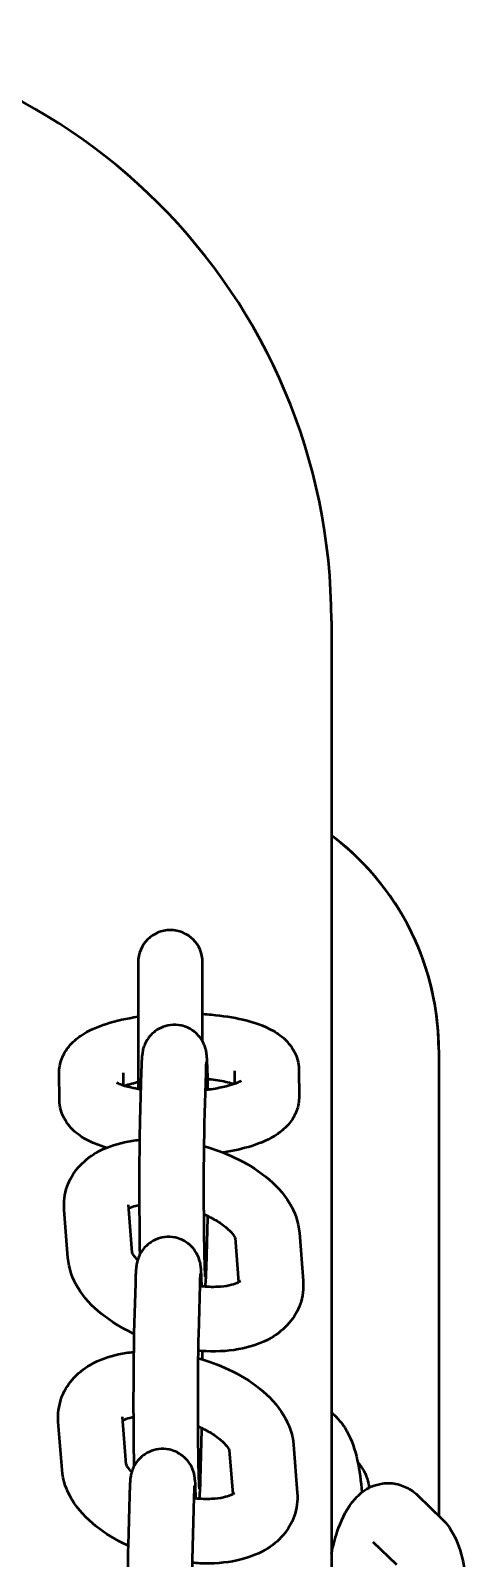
# Model space of a CAD drawing. Header units: millimetres. Extents: x 170 to 5770, y -1450 to 5650.
# Drawn here: x 2509.5 to 2550.3, y 2117.6 to 2260 of the extents above; entities that cross this region are included whole.
import ezdxf

# ---------------------------------------------------------------- set-up
doc = ezdxf.new("R2010")
doc.units = ezdxf.units.MM
doc.header["$LTSCALE"] = 10
doc.layers.add('Viditelná (ISO)', color=7, linetype='Continuous', lineweight=50)

# ---------------------------------------------------------------- blocks, each defined once
blk = doc.blocks.new('VVZ-VH101-2')
at = {"layer": 'Viditelná (ISO)'}
for p, q in [((2367.5, -3445), (2367.5, -3538.07)), ((2349.5, -3476.83), (2349.5, -3488.65)), ((2355.5, -3484.2), (2355.5, -3476.83)), ((2377.5, -3485), (2377.5, -3528.4)), ((2377.5, -3485), (2377.5, -3528.4)), ((2358.47, -3486.93), (2358.48, -3488.16)), ((2364.47, -3486.88), (2364.49, -3489.32)), ((2342.16, -3489.62), (2342.14, -3487.18)), ((2348.15, -3488.33), (2348.14, -3487.13)), ((2349.79, -3487), (2349.66, -3491.61)), ((2355.79, -3487.17), (2355.66, -3491.78)), ((2348.94, -3503.87), (2348.59, -3499.43)), ((2342.96, -3504.36), (2342.61, -3499.9)), ((2355.86, -3505.26), (2355.99, -3500.65)), ((2358.54, -3502.5), (2358.86, -3506.64)), ((2364.52, -3502.04), (2364.86, -3506.51)), ((2349.24, -3506.76), (2349.11, -3511.37)), ((2355.24, -3506.93), (2355.11, -3511.54)), ((2342.41, -3524.12), (2342.06, -3519.65)), ((2348.39, -3523.63), (2348.04, -3519.19)), ((2367.5, -3518.78), (2367.97, -3519.23)), ((2355.31, -3525.02), (2355.44, -3520.41)), ((2357.99, -3522.26), (2358.31, -3526.4)), ((2363.97, -3521.8), (2364.32, -3526.27)), ((2348.69, -3526.52), (2348.56, -3531.13)), ((2354.69, -3526.68), (2354.56, -3531.29)), ((2375.53, -3526.5), (2377.83, -3528.72)), ((2371.37, -3530.83), (2373.57, -3532.95))]:
    blk.add_line(p, q, dxfattribs=at)
for centre, radius, end in [((2312.5, -3445), 55, 90), ((2352.5, -3476.83), 3, 180)]:
    blk.add_arc(centre, radius, 0, end, dxfattribs=at)
for points, knots in [([(2377.5, -3485), (2377.5, -3480.38), (2376.2, -3475.77), (2372.1, -3469.18), (2369.97, -3466.86), (2367.49, -3465)], [-3.132207, -3.132207, -3.132207, -3.132207, -2.020273, -2.020273, -1.279445, -1.279445, -1.279445, -1.279445]), ([(2377.5, -3485), (2377.5, -3483.38), (2377.34, -3481.74), (2376.51, -3477.56), (2375.6, -3475.09), (2372.62, -3469.76), (2370.29, -3467.09), (2367.5, -3465)], [-3.127979, -3.127979, -3.127979, -3.127979, -2.736982, -2.736982, -2.111386, -2.111386, -1.279139, -1.279139, -1.279139, -1.279139]), ([(2342.14, -3487.18), (2342.14, -3486.71), (2342.23, -3486.24), (2342.55, -3485.38), (2342.78, -3485), (2343.39, -3484.25), (2343.78, -3483.93), (2344.91, -3483.15), (2345.7, -3482.83), (2347.46, -3482.26), (2348.45, -3482.05), (2349.5, -3481.89)], [3.141593, 3.141593, 3.141593, 3.141593, 3.254344, 3.254344, 3.381887, 3.381887, 3.564331, 3.564331, 3.918845, 3.918845, 4.289998, 4.289998, 4.289998, 4.289998]), ([(2356.01, -3488.71), (2356, -3488.01), (2355.98, -3487.39), (2355.95, -3486.35), (2355.93, -3485.97), (2355.9, -3485.54), (2355.89, -3485.46), (2355.87, -3485.28), (2355.86, -3485.2), (2355.8, -3484.93), (2355.77, -3484.82), (2355.64, -3484.48), (2355.58, -3484.28), (2355.26, -3483.82), (2355.15, -3483.68), (2354.87, -3483.41), (2354.73, -3483.29), (2354.29, -3482.99), (2353.93, -3482.81), (2353.18, -3482.66), (2352.83, -3482.64), (2352.18, -3482.72), (2351.89, -3482.81), (2351.35, -3483.06), (2351.12, -3483.21), (2350.71, -3483.56), (2350.56, -3483.75), (2350.27, -3484.14), (2350.19, -3484.31), (2350.05, -3484.63), (2350.01, -3484.75), (2349.95, -3484.95), (2349.94, -3485.03), (2349.91, -3485.18), (2349.9, -3485.24), (2349.87, -3485.42), (2349.86, -3485.51), (2349.85, -3485.69), (2349.84, -3485.78), (2349.83, -3485.98), (2349.82, -3486.08), (2349.81, -3486.31), (2349.81, -3486.44), (2349.8, -3486.71), (2349.79, -3486.85), (2349.79, -3487)], [4.781111, 4.781111, 4.781111, 4.781111, 5.105695, 5.105695, 5.451586, 5.451586, 5.530126, 5.530126, 5.596188, 5.596188, 5.629697, 5.629697, 5.654732, 5.654732, 5.663711, 5.663711, 5.669902, 5.669902, 5.679167, 5.679167, 5.68584, 5.68584, 5.692331, 5.692331, 5.700006, 5.700006, 5.710754, 5.710754, 5.727944, 5.727944, 5.752117, 5.752117, 5.779056, 5.779056, 5.817674, 5.817674, 5.90329, 5.90329, 5.996614, 5.996614, 6.091878, 6.091878, 6.187931, 6.187931, 6.283185, 6.283185, 6.283185, 6.283185]), ([(2355.5, -3481.64), (2355.77, -3481.66), (2356.04, -3481.68), (2357.35, -3481.8), (2358.35, -3481.95), (2360.29, -3482.41), (2361.22, -3482.72), (2362.53, -3483.47), (2362.96, -3483.77), (2363.57, -3484.43), (2363.77, -3484.68), (2364.2, -3485.42), (2364.4, -3485.97), (2364.47, -3486.67), (2364.47, -3486.78), (2364.47, -3486.88)], [4.96311, 4.96311, 4.96311, 4.96311, 5.054839, 5.054839, 5.415177, 5.415177, 5.818103, 5.818103, 6.015032, 6.015032, 6.113906, 6.113906, 6.258065, 6.258065, 6.283185, 6.283185, 6.283185, 6.283185]), ([(2355.83, -3486.11), (2355.83, -3486.11), (2355.83, -3486.12), (2355.83, -3486.17), (2355.82, -3486.27), (2355.81, -3486.59), (2355.8, -3486.85), (2355.79, -3487.17)], [5.8778221, 5.8778221, 5.8778221, 5.8778221, 5.9180442, 5.9180442, 6.0670241, 6.0670241, 6.2831853, 6.2831853, 6.2831853, 6.2831853]), ([(2349.74, -3488.69), (2349.4, -3488.63), (2349.09, -3488.57), (2348.41, -3488.41), (2348.08, -3488.31), (2347.67, -3488.15), (2347.55, -3488.09), (2347.52, -3488.07), (2347.51, -3488.06), (2347.51, -3488.06)], [2.0916827, 2.0916827, 2.0916827, 2.0916827, 2.2624361, 2.2624361, 2.5074699, 2.5074699, 2.7021986, 2.7021986, 2.7362379, 2.7362379, 2.7362379, 2.7362379]), ([(2348.18, -3488.34), (2348.39, -3488.26), (2348.64, -3488.19), (2349.1, -3488.07), (2349.3, -3488.02), (2349.5, -3487.98)], [3.8645197, 3.8645197, 3.8645197, 3.8645197, 4.035172, 4.035172, 4.1431928, 4.1431928, 4.1431928, 4.1431928]), ([(2359.09, -3487.88), (2359.09, -3487.88), (2359.06, -3487.9), (2358.91, -3487.98), (2358.77, -3488.05), (2358.36, -3488.2), (2358.06, -3488.3), (2357.3, -3488.49), (2356.82, -3488.59), (2356.11, -3488.7), (2355.93, -3488.72), (2355.74, -3488.75)], [0.4003204, 0.4003204, 0.4003204, 0.4003204, 0.5193945, 0.5193945, 0.6851669, 0.6851669, 0.8935794, 0.8935794, 1.1415361, 1.1415361, 1.2255006, 1.2255006, 1.2255006, 1.2255006]), ([(2355.99, -3487.7), (2356.08, -3487.71), (2356.17, -3487.72), (2356.84, -3487.8), (2357.38, -3487.89), (2358.06, -3488.05), (2358.28, -3488.11), (2358.46, -3488.16)], [5.089213, 5.089213, 5.089213, 5.089213, 5.1295001, 5.1295001, 5.4040288, 5.4040288, 5.5496828, 5.5496828, 5.5496828, 5.5496828]), ([(2346.55, -3494.11), (2345.84, -3493.9), (2345.18, -3493.64), (2344.11, -3493.03), (2343.68, -3492.73), (2343.07, -3492.07), (2342.87, -3491.82), (2342.43, -3491.08), (2342.23, -3490.53), (2342.17, -3489.83), (2342.16, -3489.72), (2342.16, -3489.62)], [2.3838709, 2.3838709, 2.3838709, 2.3838709, 2.6765103, 2.6765103, 2.8734393, 2.8734393, 2.972313, 2.972313, 3.116472, 3.116472, 3.1415927, 3.1415927, 3.1415927, 3.1415927]), ([(2364.49, -3489.32), (2364.5, -3489.79), (2364.41, -3490.26), (2364.09, -3491.12), (2363.85, -3491.5), (2363.25, -3492.25), (2362.86, -3492.57), (2361.72, -3493.35), (2360.94, -3493.67), (2359.26, -3494.21), (2358.38, -3494.41), (2357.44, -3494.56)], [0, 0, 0, 0, 0.112752, 0.112752, 0.240295, 0.240295, 0.422738, 0.422738, 0.777252, 0.777252, 1.112734, 1.112734, 1.112734, 1.112734]), ([(2349.66, -3491.61), (2349.65, -3492.16), (2349.63, -3492.83), (2349.61, -3494.33), (2349.61, -3495.14), (2349.6, -3496.84), (2349.6, -3497.73), (2349.6, -3499.5), (2349.61, -3500.38), (2349.62, -3502.05), (2349.63, -3502.83), (2349.64, -3503.72), (2349.65, -3503.89), (2349.65, -3504.06)], [0, 0, 0, 0, 0.342984, 0.342984, 0.668972, 0.668972, 0.991906, 0.991906, 1.314252, 1.314252, 1.63738, 1.63738, 1.720593, 1.720593, 1.720593, 1.720593]), ([(2355.66, -3491.78), (2355.65, -3492.22), (2355.64, -3492.77), (2355.62, -3494.05), (2355.61, -3494.8), (2355.6, -3495.79), (2355.6, -3495.99), (2355.6, -3496.4), (2355.6, -3496.61), (2355.6, -3497.03), (2355.6, -3497.24), (2355.6, -3497.67), (2355.6, -3497.88), (2355.6, -3498.31), (2355.6, -3498.52), (2355.6, -3498.95), (2355.6, -3499.16), (2355.6, -3499.59), (2355.6, -3499.81), (2355.61, -3500.23), (2355.61, -3500.44), (2355.61, -3500.84), (2355.61, -3501.05), (2355.61, -3501.45), (2355.62, -3501.65), (2355.62, -3502.04), (2355.62, -3502.23), (2355.63, -3502.6), (2355.63, -3502.78), (2355.64, -3503.13), (2355.64, -3503.3), (2355.64, -3503.63), (2355.65, -3503.79), (2355.65, -3504.1), (2355.66, -3504.25), (2355.66, -3504.53), (2355.67, -3504.66), (2355.68, -3505.29), (2355.7, -3505.68), (2355.72, -3506.02), (2355.72, -3506.09), (2355.73, -3506.14), (2355.73, -3506.14), (2355.73, -3506.14)], [0, 0, 0, 0, 0.299202, 0.299202, 0.61249, 0.61249, 0.691198, 0.691198, 0.770909, 0.770909, 0.85061, 0.85061, 0.929289, 0.929289, 1.008183, 1.008183, 1.088101, 1.088101, 1.168025, 1.168025, 1.246935, 1.246935, 1.325682, 1.325682, 1.405473, 1.405473, 1.485292, 1.485292, 1.564111, 1.564111, 1.64217, 1.64217, 1.721307, 1.721307, 1.800513, 1.800513, 1.878751, 1.878751, 2.183035, 2.183035, 2.303883, 2.303883, 2.347308, 2.347308, 2.347308, 2.347308]), ([(2342.61, -3499.9), (2342.55, -3499.17), (2342.65, -3498.41), (2343.12, -3497.07), (2343.47, -3496.47), (2344.39, -3495.4), (2344.98, -3494.94), (2346.41, -3494.11), (2347.3, -3493.79), (2348.68, -3493.5), (2349.15, -3493.42), (2349.63, -3493.38)], [3.141593, 3.141593, 3.141593, 3.141593, 3.365042, 3.365042, 3.57124, 3.57124, 3.809691, 3.809691, 4.124413, 4.124413, 4.280218, 4.280218, 4.280218, 4.280218]), ([(2355.62, -3493.96), (2356.6, -3494.23), (2357.56, -3494.58), (2359.51, -3495.5), (2360.5, -3496.09), (2362.25, -3497.5), (2363.02, -3498.31), (2364.09, -3500.09), (2364.44, -3501.02), (2364.52, -3502.04)], [4.913979, 4.913979, 4.913979, 4.913979, 5.227011, 5.227011, 5.593102, 5.593102, 5.968178, 5.968178, 6.283185, 6.283185, 6.283185, 6.283185]), ([(2348.62, -3499.76), (2348.67, -3499.74), (2348.72, -3499.71), (2348.96, -3499.6), (2349.2, -3499.52), (2349.53, -3499.45), (2349.56, -3499.44), (2349.6, -3499.44)], [3.8192592, 3.8192592, 3.8192592, 3.8192592, 3.9073876, 3.9073876, 4.1240469, 4.1240469, 4.1499329, 4.1499329, 4.1499329, 4.1499329]), ([(2355.61, -3500.3), (2356.07, -3500.5), (2356.5, -3500.72), (2357.27, -3501.2), (2357.6, -3501.45), (2358.1, -3501.9), (2358.27, -3502.1), (2358.48, -3502.39), (2358.52, -3502.49), (2358.54, -3502.53), (2358.54, -3502.53), (2358.54, -3502.53)], [5.1734198, 5.1734198, 5.1734198, 5.1734198, 5.414984, 5.414984, 5.6686917, 5.6686917, 5.9014363, 5.9014363, 6.1173393, 6.1173393, 6.1294284, 6.1294284, 6.1294284, 6.1294284]), ([(2355.43, -3507.04), (2355.43, -3506.9), (2355.42, -3506.77), (2355.41, -3506.51), (2355.41, -3506.38), (2355.4, -3506.15), (2355.4, -3506.03), (2355.39, -3505.83), (2355.38, -3505.73), (2355.37, -3505.55), (2355.36, -3505.46), (2355.35, -3505.3), (2355.34, -3505.22), (2355.32, -3505.04), (2355.31, -3504.95), (2355.25, -3504.69), (2355.22, -3504.58), (2355.09, -3504.23), (2355.03, -3504.04), (2354.71, -3503.58), (2354.6, -3503.44), (2354.32, -3503.17), (2354.18, -3503.05), (2353.74, -3502.75), (2353.38, -3502.57), (2352.63, -3502.42), (2352.28, -3502.4), (2351.64, -3502.48), (2351.34, -3502.57), (2350.8, -3502.82), (2350.58, -3502.97), (2350.16, -3503.32), (2350.01, -3503.51), (2349.72, -3503.9), (2349.64, -3504.07), (2349.5, -3504.39), (2349.46, -3504.51), (2349.41, -3504.71), (2349.39, -3504.79), (2349.36, -3504.94), (2349.35, -3505), (2349.32, -3505.18), (2349.31, -3505.27), (2349.3, -3505.45), (2349.29, -3505.54), (2349.28, -3505.73), (2349.27, -3505.84), (2349.26, -3506.07), (2349.26, -3506.2), (2349.25, -3506.46), (2349.25, -3506.61), (2349.24, -3506.76)], [5.025929, 5.025929, 5.025929, 5.025929, 5.105695, 5.105695, 5.192435, 5.192435, 5.279732, 5.279732, 5.366405, 5.366405, 5.451586, 5.451586, 5.530126, 5.530126, 5.596188, 5.596188, 5.629697, 5.629697, 5.654732, 5.654732, 5.663711, 5.663711, 5.669902, 5.669902, 5.679167, 5.679167, 5.68584, 5.68584, 5.692331, 5.692331, 5.700006, 5.700006, 5.710754, 5.710754, 5.727944, 5.727944, 5.752117, 5.752117, 5.779056, 5.779056, 5.817674, 5.817674, 5.90329, 5.90329, 5.996614, 5.996614, 6.091878, 6.091878, 6.187931, 6.187931, 6.283185, 6.283185, 6.283185, 6.283185]), ([(2349.45, -3504.56), (2349.29, -3504.41), (2349.18, -3504.27), (2349, -3504.01), (2348.95, -3503.91), (2348.93, -3503.87), (2348.93, -3503.86), (2348.93, -3503.86)], [8.8685138, 8.8685138, 8.8685138, 8.8685138, 9.0430289, 9.0430289, 9.258932, 9.258932, 9.3220659, 9.3220659, 9.3220659, 9.3220659]), ([(2349.11, -3511.45), (2349.08, -3511.43), (2349.05, -3511.42), (2347.96, -3510.91), (2346.98, -3510.31), (2345.23, -3508.91), (2344.45, -3508.09), (2343.39, -3506.32), (2343.03, -3505.38), (2342.96, -3504.36)], [8.357687, 8.357687, 8.357687, 8.357687, 8.368603, 8.368603, 8.734695, 8.734695, 9.109771, 9.109771, 9.424778, 9.424778, 9.424778, 9.424778]), ([(2355.75, -3507.07), (2355.75, -3507.03), (2355.76, -3506.99), (2355.78, -3506.84), (2355.79, -3506.75), (2355.81, -3506.57), (2355.81, -3506.48), (2355.82, -3506.29), (2355.83, -3506.18), (2355.84, -3505.95), (2355.84, -3505.82), (2355.85, -3505.56), (2355.86, -3505.41), (2355.86, -3505.26)], [2.6548066, 2.6548066, 2.6548066, 2.6548066, 2.6760815, 2.6760815, 2.7616974, 2.7616974, 2.8550215, 2.8550215, 2.950285, 2.950285, 3.0463384, 3.0463384, 3.1415927, 3.1415927, 3.1415927, 3.1415927]), ([(2364.86, -3506.51), (2364.92, -3507.23), (2364.83, -3507.99), (2364.36, -3509.34), (2364, -3509.93), (2363.08, -3511.01), (2362.5, -3511.47), (2361.06, -3512.3), (2360.17, -3512.61), (2358.15, -3513.05), (2357, -3513.13), (2355.57, -3513.07), (2355.33, -3513.05), (2355.08, -3513.03)], [6.283185, 6.283185, 6.283185, 6.283185, 6.506634, 6.506634, 6.712833, 6.712833, 6.951284, 6.951284, 7.266005, 7.266005, 7.639332, 7.639332, 7.716998, 7.716998, 7.716998, 7.716998]), ([(2355.28, -3505.87), (2355.28, -3505.87), (2355.28, -3505.88), (2355.28, -3505.93), (2355.27, -3506.02), (2355.26, -3506.34), (2355.25, -3506.61), (2355.24, -3506.93)], [5.8778221, 5.8778221, 5.8778221, 5.8778221, 5.9180442, 5.9180442, 6.0670241, 6.0670241, 6.2831853, 6.2831853, 6.2831853, 6.2831853]), ([(2359.02, -3506.53), (2359.02, -3506.53), (2359.01, -3506.54), (2358.97, -3506.57), (2358.87, -3506.65), (2358.51, -3506.8), (2358.27, -3506.88), (2357.67, -3507.02), (2357.29, -3507.06), (2356.41, -3507.1), (2355.91, -3507.09), (2355.34, -3507.03), (2355.29, -3507.02), (2355.24, -3507.02)], [6.750014, 6.750014, 6.750014, 6.750014, 6.81531, 6.81531, 7.04898, 7.04898, 7.26564, 7.26564, 7.49873, 7.49873, 7.751253, 7.751253, 7.775588, 7.775588, 7.775588, 7.775588]), ([(2349.11, -3511.37), (2349.1, -3511.92), (2349.09, -3512.59), (2349.07, -3514.09), (2349.06, -3514.9), (2349.05, -3516.6), (2349.05, -3517.49), (2349.05, -3519.25), (2349.06, -3520.14), (2349.07, -3521.8), (2349.08, -3522.59), (2349.1, -3523.47), (2349.1, -3523.65), (2349.1, -3523.82)], [0, 0, 0, 0, 0.342984, 0.342984, 0.668972, 0.668972, 0.991906, 0.991906, 1.314252, 1.314252, 1.63738, 1.63738, 1.720593, 1.720593, 1.720593, 1.720593]), ([(2355.11, -3511.54), (2355.1, -3511.98), (2355.09, -3512.53), (2355.07, -3513.81), (2355.06, -3514.56), (2355.06, -3515.55), (2355.05, -3515.75), (2355.05, -3516.16), (2355.05, -3516.37), (2355.05, -3516.79), (2355.05, -3517), (2355.05, -3517.43), (2355.05, -3517.64), (2355.05, -3518.07), (2355.05, -3518.28), (2355.05, -3518.71), (2355.05, -3518.92), (2355.05, -3519.35), (2355.05, -3519.57), (2355.06, -3519.99), (2355.06, -3520.19), (2355.06, -3520.6), (2355.06, -3520.81), (2355.07, -3521.21), (2355.07, -3521.41), (2355.07, -3521.8), (2355.07, -3521.99), (2355.08, -3522.36), (2355.08, -3522.54), (2355.09, -3522.89), (2355.09, -3523.06), (2355.1, -3523.39), (2355.1, -3523.55), (2355.1, -3523.86), (2355.11, -3524.01), (2355.11, -3524.29), (2355.12, -3524.42), (2355.13, -3525.04), (2355.15, -3525.44), (2355.17, -3525.77), (2355.17, -3525.85), (2355.18, -3525.89), (2355.18, -3525.9), (2355.18, -3525.9)], [0, 0, 0, 0, 0.299202, 0.299202, 0.61249, 0.61249, 0.691198, 0.691198, 0.770909, 0.770909, 0.85061, 0.85061, 0.929289, 0.929289, 1.008183, 1.008183, 1.088101, 1.088101, 1.168025, 1.168025, 1.246935, 1.246935, 1.325682, 1.325682, 1.405473, 1.405473, 1.485292, 1.485292, 1.564111, 1.564111, 1.64217, 1.64217, 1.721307, 1.721307, 1.800513, 1.800513, 1.878751, 1.878751, 2.183035, 2.183035, 2.303883, 2.303883, 2.347308, 2.347308, 2.347308, 2.347308]), ([(2342.06, -3519.65), (2342.01, -3518.93), (2342.1, -3518.17), (2342.57, -3516.82), (2342.93, -3516.23), (2343.84, -3515.15), (2344.43, -3514.7), (2345.87, -3513.86), (2346.75, -3513.55), (2348.13, -3513.25), (2348.6, -3513.18), (2349.08, -3513.14)], [3.141593, 3.141593, 3.141593, 3.141593, 3.365042, 3.365042, 3.57124, 3.57124, 3.809691, 3.809691, 4.124413, 4.124413, 4.280218, 4.280218, 4.280218, 4.280218]), ([(2355.07, -3513.72), (2356.05, -3513.99), (2357.01, -3514.34), (2358.97, -3515.26), (2359.95, -3515.85), (2361.7, -3517.26), (2362.47, -3518.07), (2363.54, -3519.85), (2363.89, -3520.78), (2363.97, -3521.8)], [4.913979, 4.913979, 4.913979, 4.913979, 5.227011, 5.227011, 5.593102, 5.593102, 5.968178, 5.968178, 6.283185, 6.283185, 6.283185, 6.283185]), ([(2355.5, -3513.84), (2355.5, -3513.7), (2355.5, -3513.55), (2355.5, -3513.29), (2355.5, -3513.18), (2355.5, -3513.06)], [4.0805957, 4.0805957, 4.0805957, 4.0805957, 4.13349818, 4.13349818, 4.17544574, 4.17544574, 4.17544574, 4.17544574]), ([(2348.07, -3519.52), (2348.12, -3519.49), (2348.18, -3519.47), (2348.42, -3519.36), (2348.65, -3519.28), (2348.98, -3519.21), (2349.02, -3519.2), (2349.05, -3519.19)], [3.8192592, 3.8192592, 3.8192592, 3.8192592, 3.9073876, 3.9073876, 4.1240469, 4.1240469, 4.1499329, 4.1499329, 4.1499329, 4.1499329]), ([(2367.97, -3519.23), (2368.4, -3519.65), (2368.69, -3520.08), (2369.41, -3521.36), (2369.69, -3522.25), (2370.12, -3524.16), (2370.26, -3525.17), (2370.33, -3526.24)], [6.2831853, 6.2831853, 6.2831853, 6.2831853, 6.478452, 6.478452, 6.8611466, 6.8611466, 7.2285229, 7.2285229, 7.2285229, 7.2285229]), ([(2355.06, -3520.06), (2355.52, -3520.26), (2355.95, -3520.48), (2356.72, -3520.96), (2357.05, -3521.21), (2357.55, -3521.66), (2357.72, -3521.86), (2357.93, -3522.15), (2357.98, -3522.25), (2357.99, -3522.29), (2357.99, -3522.29), (2357.99, -3522.29)], [5.1734198, 5.1734198, 5.1734198, 5.1734198, 5.414984, 5.414984, 5.6686917, 5.6686917, 5.9014363, 5.9014363, 6.1173393, 6.1173393, 6.1294284, 6.1294284, 6.1294284, 6.1294284]), ([(2354.88, -3526.8), (2354.88, -3526.66), (2354.87, -3526.53), (2354.85, -3525.87), (2354.84, -3525.48), (2354.8, -3525.06), (2354.79, -3524.98), (2354.77, -3524.8), (2354.76, -3524.71), (2354.7, -3524.45), (2354.67, -3524.34), (2354.55, -3523.99), (2354.48, -3523.8), (2354.16, -3523.34), (2354.05, -3523.2), (2353.77, -3522.93), (2353.64, -3522.81), (2353.19, -3522.51), (2352.83, -3522.33), (2352.08, -3522.17), (2351.73, -3522.16), (2351.09, -3522.24), (2350.79, -3522.33), (2350.25, -3522.57), (2350.03, -3522.73), (2349.61, -3523.08), (2349.46, -3523.26), (2349.17, -3523.66), (2349.09, -3523.83), (2348.95, -3524.15), (2348.91, -3524.27), (2348.86, -3524.47), (2348.84, -3524.54), (2348.81, -3524.7), (2348.8, -3524.76), (2348.77, -3524.94), (2348.77, -3525.02), (2348.75, -3525.2), (2348.74, -3525.3), (2348.73, -3525.49), (2348.73, -3525.6), (2348.72, -3525.83), (2348.71, -3525.95), (2348.7, -3526.22), (2348.7, -3526.37), (2348.69, -3526.52)], [5.025929, 5.025929, 5.025929, 5.025929, 5.105695, 5.105695, 5.451586, 5.451586, 5.530126, 5.530126, 5.596188, 5.596188, 5.629697, 5.629697, 5.654732, 5.654732, 5.663711, 5.663711, 5.669902, 5.669902, 5.679167, 5.679167, 5.68584, 5.68584, 5.692331, 5.692331, 5.700006, 5.700006, 5.710754, 5.710754, 5.727944, 5.727944, 5.752117, 5.752117, 5.779056, 5.779056, 5.817674, 5.817674, 5.90329, 5.90329, 5.996614, 5.996614, 6.091878, 6.091878, 6.187931, 6.187931, 6.283185, 6.283185, 6.283185, 6.283185]), ([(2348.9, -3524.32), (2348.75, -3524.17), (2348.63, -3524.03), (2348.45, -3523.77), (2348.4, -3523.67), (2348.39, -3523.62), (2348.38, -3523.62), (2348.38, -3523.62)], [8.8685138, 8.8685138, 8.8685138, 8.8685138, 9.0430289, 9.0430289, 9.258932, 9.258932, 9.3220659, 9.3220659, 9.3220659, 9.3220659]), ([(2369.95, -3523.41), (2370.17, -3523.66), (2370.37, -3523.95), (2370.78, -3524.71), (2370.96, -3525.24), (2371.01, -3525.8)], [0.0041953, 0.0041953, 0.0041953, 0.0041953, 0.1172281, 0.1172281, 0.2626221, 0.2626221, 0.2626221, 0.2626221]), ([(2348.56, -3531.2), (2348.53, -3531.19), (2348.5, -3531.17), (2347.41, -3530.66), (2346.43, -3530.07), (2344.68, -3528.66), (2343.91, -3527.85), (2342.84, -3526.07), (2342.49, -3525.14), (2342.41, -3524.12)], [8.357687, 8.357687, 8.357687, 8.357687, 8.368603, 8.368603, 8.734695, 8.734695, 9.109771, 9.109771, 9.424778, 9.424778, 9.424778, 9.424778]), ([(2355.2, -3526.82), (2355.21, -3526.79), (2355.21, -3526.75), (2355.23, -3526.6), (2355.24, -3526.51), (2355.26, -3526.33), (2355.26, -3526.24), (2355.28, -3526.04), (2355.28, -3525.94), (2355.29, -3525.71), (2355.3, -3525.58), (2355.31, -3525.31), (2355.31, -3525.17), (2355.31, -3525.02)], [2.6548066, 2.6548066, 2.6548066, 2.6548066, 2.6760815, 2.6760815, 2.7616974, 2.7616974, 2.8550215, 2.8550215, 2.950285, 2.950285, 3.0463384, 3.0463384, 3.1415927, 3.1415927, 3.1415927, 3.1415927]), ([(2367.5, -3531.94), (2367.65, -3531.23), (2367.83, -3530.55), (2368.38, -3528.9), (2368.78, -3527.99), (2369.71, -3526.8), (2370.02, -3526.46), (2370.9, -3525.81), (2371.52, -3525.5), (2372.72, -3525.33), (2373.23, -3525.36), (2374.15, -3525.59), (2374.57, -3525.78), (2375.15, -3526.16), (2375.35, -3526.33), (2375.53, -3526.5)], [4.94414, 4.94414, 4.94414, 4.94414, 5.203373, 5.203373, 5.616381, 5.616381, 5.781516, 5.781516, 5.964173, 5.964173, 6.082954, 6.082954, 6.20199, 6.20199, 6.283185, 6.283185, 6.283185, 6.283185]), ([(2364.32, -3526.27), (2364.37, -3526.99), (2364.28, -3527.75), (2363.81, -3529.1), (2363.45, -3529.69), (2362.53, -3530.77), (2361.95, -3531.22), (2360.51, -3532.06), (2359.63, -3532.37), (2357.61, -3532.81), (2356.45, -3532.89), (2355.03, -3532.83), (2354.78, -3532.81), (2354.53, -3532.79)], [6.283185, 6.283185, 6.283185, 6.283185, 6.506634, 6.506634, 6.712833, 6.712833, 6.951284, 6.951284, 7.266005, 7.266005, 7.639332, 7.639332, 7.716998, 7.716998, 7.716998, 7.716998]), ([(2354.74, -3525.63), (2354.74, -3525.63), (2354.73, -3525.63), (2354.73, -3525.68), (2354.72, -3525.78), (2354.71, -3526.1), (2354.7, -3526.37), (2354.69, -3526.68)], [5.8778221, 5.8778221, 5.8778221, 5.8778221, 5.9180442, 5.9180442, 6.0670241, 6.0670241, 6.2831853, 6.2831853, 6.2831853, 6.2831853]), ([(2358.47, -3526.29), (2358.47, -3526.29), (2358.46, -3526.3), (2358.42, -3526.33), (2358.32, -3526.41), (2357.96, -3526.56), (2357.73, -3526.64), (2357.12, -3526.77), (2356.74, -3526.82), (2355.87, -3526.86), (2355.36, -3526.85), (2354.79, -3526.79), (2354.74, -3526.78), (2354.69, -3526.77)], [6.750014, 6.750014, 6.750014, 6.750014, 6.81531, 6.81531, 7.04898, 7.04898, 7.26564, 7.26564, 7.49873, 7.49873, 7.751253, 7.751253, 7.775588, 7.775588, 7.775588, 7.775588]), ([(2377.83, -3528.72), (2378.26, -3529.13), (2378.55, -3529.56), (2379.27, -3530.85), (2379.55, -3531.73), (2380, -3533.75), (2380.15, -3534.89), (2380.25, -3536.82), (2380.26, -3537.57), (2380.25, -3538.34)], [6.283185, 6.283185, 6.283185, 6.283185, 6.478452, 6.478452, 6.861147, 6.861147, 7.269847, 7.269847, 7.521635, 7.521635, 7.521635, 7.521635]), ([(2348.56, -3531.13), (2348.55, -3531.68), (2348.54, -3532.35), (2348.52, -3533.84), (2348.51, -3534.65), (2348.5, -3536.36), (2348.5, -3537.24), (2348.5, -3539.01), (2348.51, -3539.89), (2348.52, -3541.56), (2348.53, -3542.35), (2348.55, -3543.5), (2348.56, -3543.91), (2348.57, -3544.29)], [0, 0, 0, 0, 0.342984, 0.342984, 0.668972, 0.668972, 0.991906, 0.991906, 1.314252, 1.314252, 1.63738, 1.63738, 1.843857, 1.843857, 1.843857, 1.843857]), ([(2354.56, -3531.29), (2354.55, -3531.74), (2354.54, -3532.29), (2354.52, -3533.57), (2354.51, -3534.31), (2354.51, -3535.3), (2354.51, -3535.51), (2354.5, -3535.92), (2354.5, -3536.13), (2354.5, -3536.55), (2354.5, -3536.76), (2354.5, -3537.19), (2354.5, -3537.4), (2354.5, -3537.73), (2354.5, -3537.84), (2354.5, -3537.96)], [0, 0, 0, 0, 0.2992019, 0.2992019, 0.6124897, 0.6124897, 0.691198, 0.691198, 0.7709094, 0.7709094, 0.8506101, 0.8506101, 0.9292892, 0.9292892, 0.9722688, 0.9722688, 0.9722688, 0.9722688])]:
    blk.add_open_spline(points, degree=3, knots=knots, dxfattribs=at)
for points in [[(2355.99, -3500.65), (2355.99, -3500.59), (2355.99, -3500.54), (2355.99, -3500.48)], [(2355.44, -3520.41), (2355.44, -3520.35), (2355.44, -3520.29), (2355.45, -3520.23)]]:
    blk.add_open_spline(points, degree=3, dxfattribs=at)

msp = doc.modelspace()

# ---------------------------------------------------------------- block references
msp.add_blockref('VVZ-VH101-2', (170, 5650))

doc.saveas('drawing.dxf')
